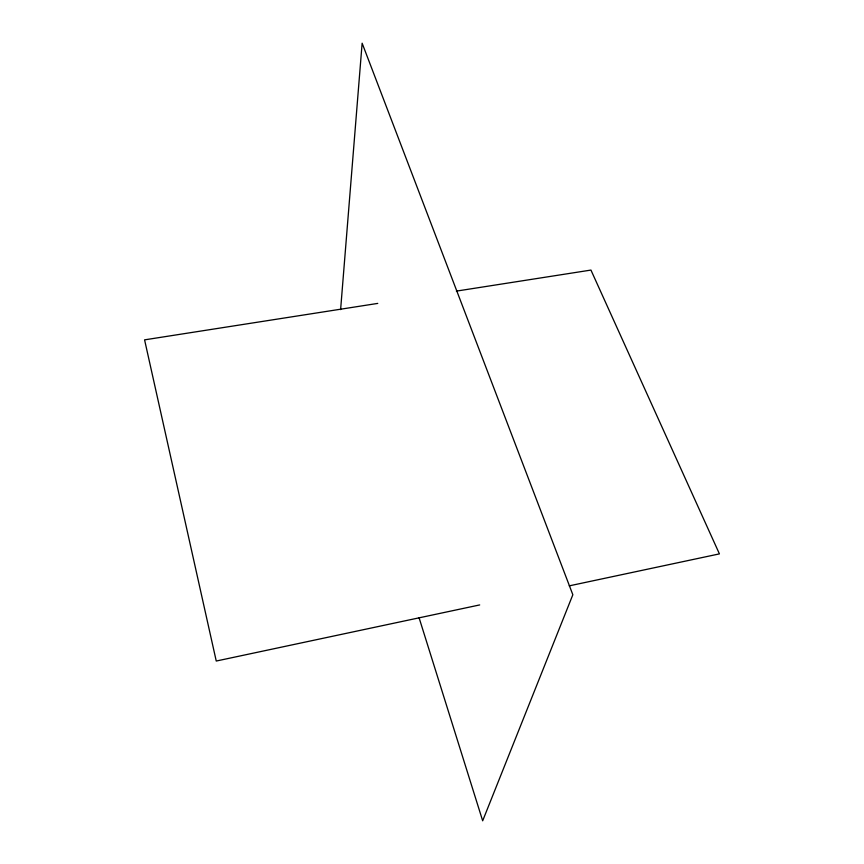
<?xml version="1.0" encoding="UTF-8"?>
<svg xmlns="http://www.w3.org/2000/svg" width="864" height="864" viewBox="0 0 864 864"><rect width="100%" height="100%" fill="white"/><g stroke="black" fill="none" stroke-linecap="round" stroke-linejoin="round"><path stroke-width="1.3" d="M340.61 309.614L362.135 43.2L572.843 594.745L482.674 820.8L419.051 617.652M479.693 604.93L216.248 661.036L144.58 339.854L377.752 303.404M569.257 585.857L719.42 553.878L590.944 270.076L456.376 291.114"/></g></svg>
